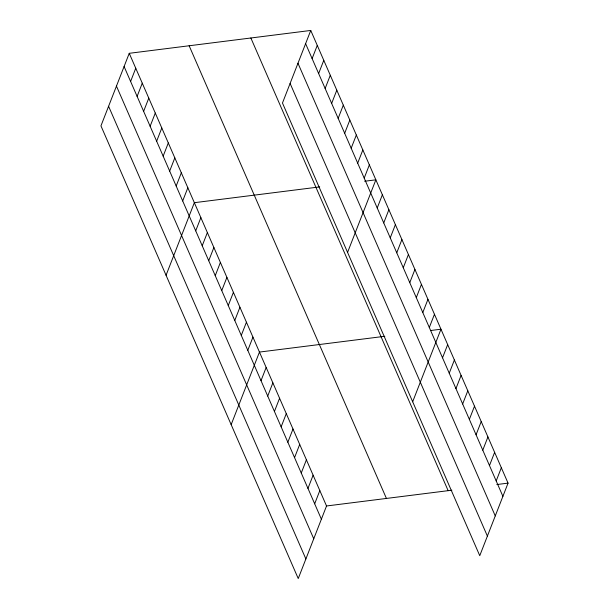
<?xml version="1.0" encoding="UTF-8"?>
<svg xmlns="http://www.w3.org/2000/svg" width="609" height="609" viewBox="0 0 609 609"><rect width="100%" height="100%" fill="white"/><g stroke="black" fill="none" stroke-linecap="round" stroke-linejoin="round"><path stroke-width="0.91" d="M129.245 53.31L100.949 125.873L298.243 578.55L326.531 505.98L129.245 53.31L310.757 30.45L508.051 483.127L479.755 555.69L282.469 103.02L310.757 30.45M130.608 81.461L135.754 68.246M137.116 96.397L142.262 83.182M143.625 111.333L148.779 98.125M150.134 126.276L155.287 113.061M156.65 141.212L161.796 127.997M163.159 156.148L168.305 142.94M169.667 171.091L174.821 157.876M176.176 186.027L181.33 172.811M182.685 200.962L187.838 187.755M166.059 275.26L194.347 202.69L319.71 186.902M195.71 230.841L200.863 217.626M202.218 245.777L207.372 232.569M208.727 260.721L213.881 247.505M215.243 275.656L220.389 262.441M312.12 58.601L317.266 45.386M221.752 290.592L226.906 277.384M228.261 305.535L233.414 292.32M318.629 73.537L323.782 60.329M325.137 88.48L330.291 75.265M234.769 320.471L239.923 307.256M241.286 335.407L246.432 322.199M331.646 103.416L336.8 90.201M338.162 118.352L343.309 105.144M247.794 350.35L252.948 337.135M344.671 133.295L349.825 120.08M231.161 424.64L259.457 352.071L384.812 336.29M351.18 148.231L356.334 135.015M261.01 380.678L266.163 367.463M357.689 163.166L362.842 149.959M267.716 396.071L272.87 382.855M364.205 178.11L369.351 164.894M274.431 411.456L279.577 398.248M347.572 252.4L375.867 179.83L364.631 181.246M281.137 426.848L286.283 413.64M377.222 207.981L382.376 194.773M287.844 442.241L292.998 429.025M383.731 222.924L388.885 209.709M294.55 457.633L299.704 444.418M390.247 237.86L395.393 224.645M301.257 473.026L306.411 459.81M396.756 252.796L401.91 239.588M307.964 488.41L313.117 475.203M403.265 267.739L408.418 254.524M314.678 503.803L319.824 490.595M409.773 282.675L414.927 269.46M416.29 297.611L421.436 284.403M422.798 312.554L427.952 299.339M429.307 327.49L434.461 314.274M412.674 401.78L440.969 329.218L430.677 330.512M442.522 357.818L447.676 344.603M449.236 373.21L454.383 359.995M455.943 388.603L461.097 375.388M462.65 403.988L467.803 390.78M469.356 419.38L474.51 406.173M476.063 434.773L481.217 421.557M482.77 450.165L487.923 436.95M489.484 465.558L494.63 452.342M496.19 480.943L501.336 467.735M326.531 505.98L451.893 490.199M496.815 484.536L508.051 483.127M305.611 43.665L502.897 496.335M297.968 63.252L495.262 515.922M290.105 83.433L487.39 536.103M250.862 37.994L448.148 490.664M189.148 45.766L386.433 498.436M124.091 66.518L321.385 519.195M116.456 86.105L313.749 538.782M108.592 106.286L305.878 558.963"/></g></svg>
